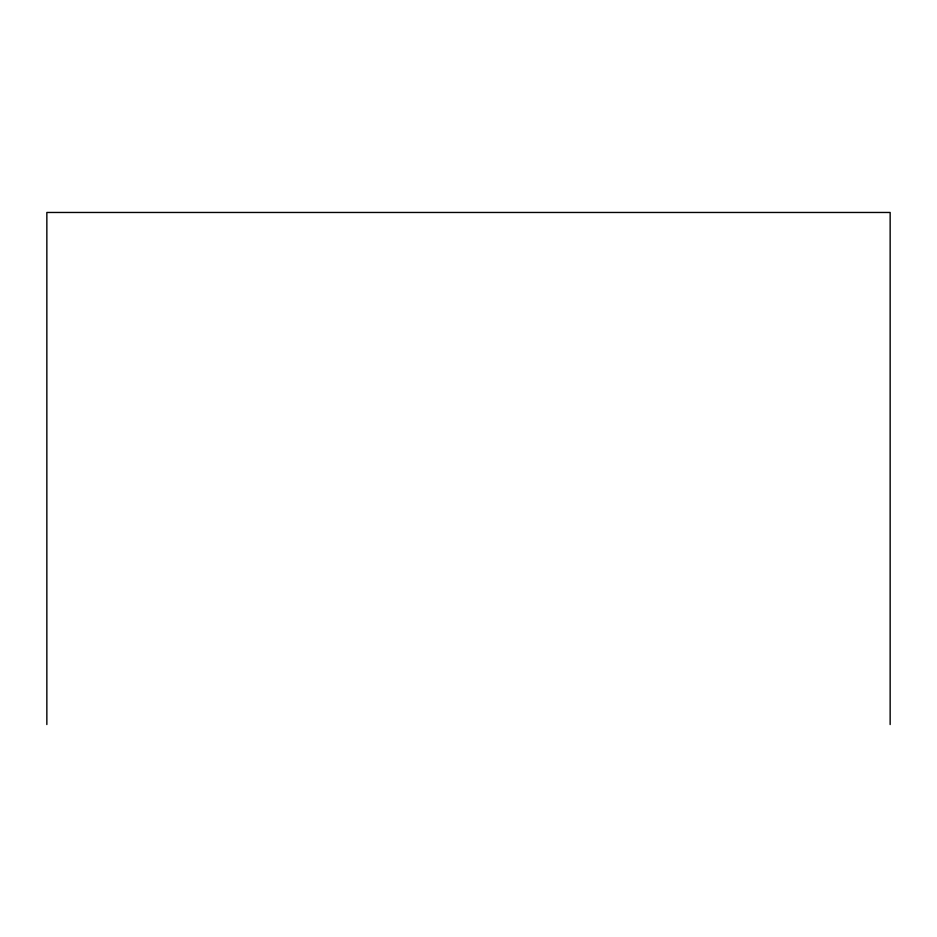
<?xml version="1.0" encoding="UTF-8"?>
<svg xmlns="http://www.w3.org/2000/svg" width="937" height="937" viewBox="0 0 937 937"><rect width="100%" height="100%" fill="white"/><g stroke="black" fill="none" stroke-linecap="round" stroke-linejoin="round"><path stroke-width="1.41" d="M890.15 724.535L890.15 212.465L46.85 212.465L46.85 724.535"/></g></svg>
